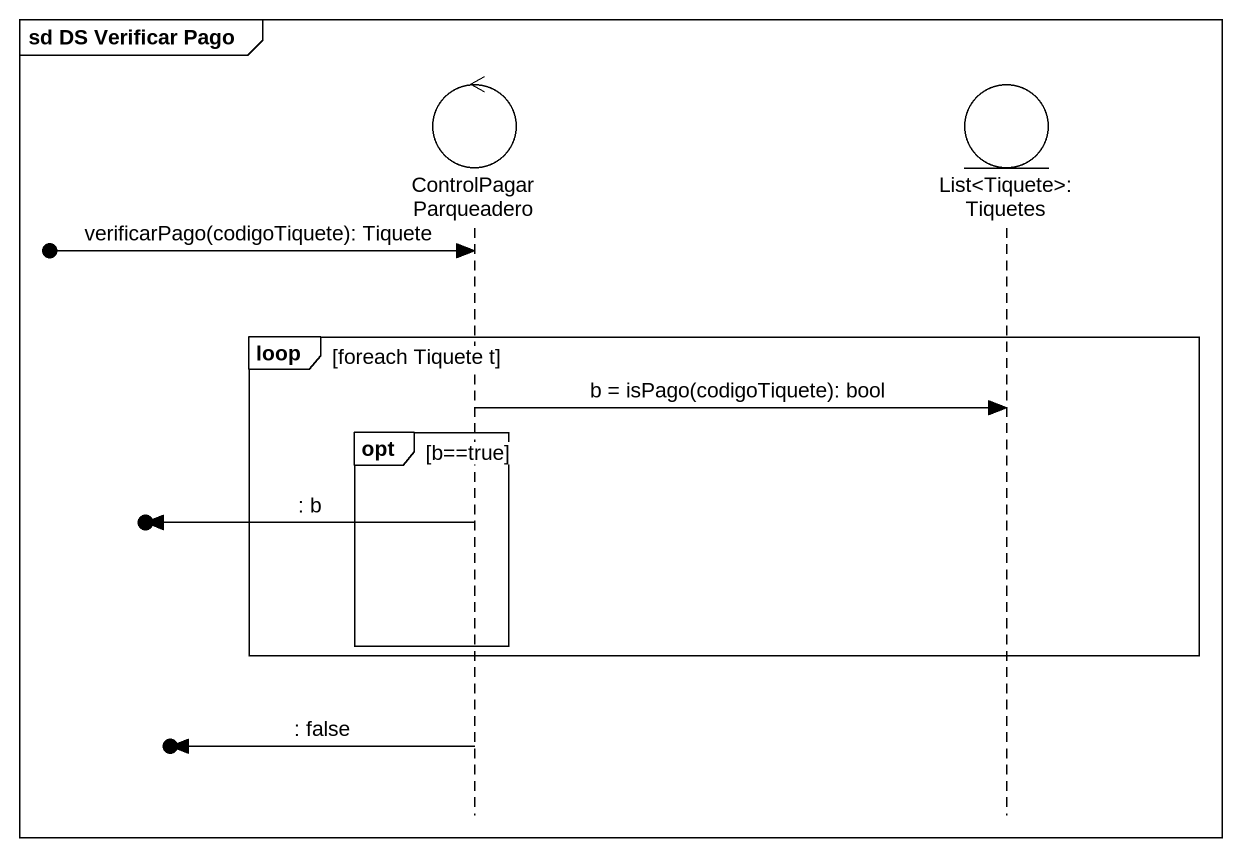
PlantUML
@startuml
mainframe sd DS Verificar Pago
hide footbox
control ControlPagarParqueadero
entity "List<Tiquete>:Tiquetes" as List_Tiquete_Tiquetes

[o-> ControlPagarParqueadero : verificarPago(codigoTiquete): Tiquete
loop foreach Tiquete t
  ControlPagarParqueadero -> List_Tiquete_Tiquetes : b = isPago(codigoTiquete): bool
  opt b==true
    [o<- ControlPagarParqueadero : : b
  end
end
[o<- ControlPagarParqueadero : : false
@enduml
